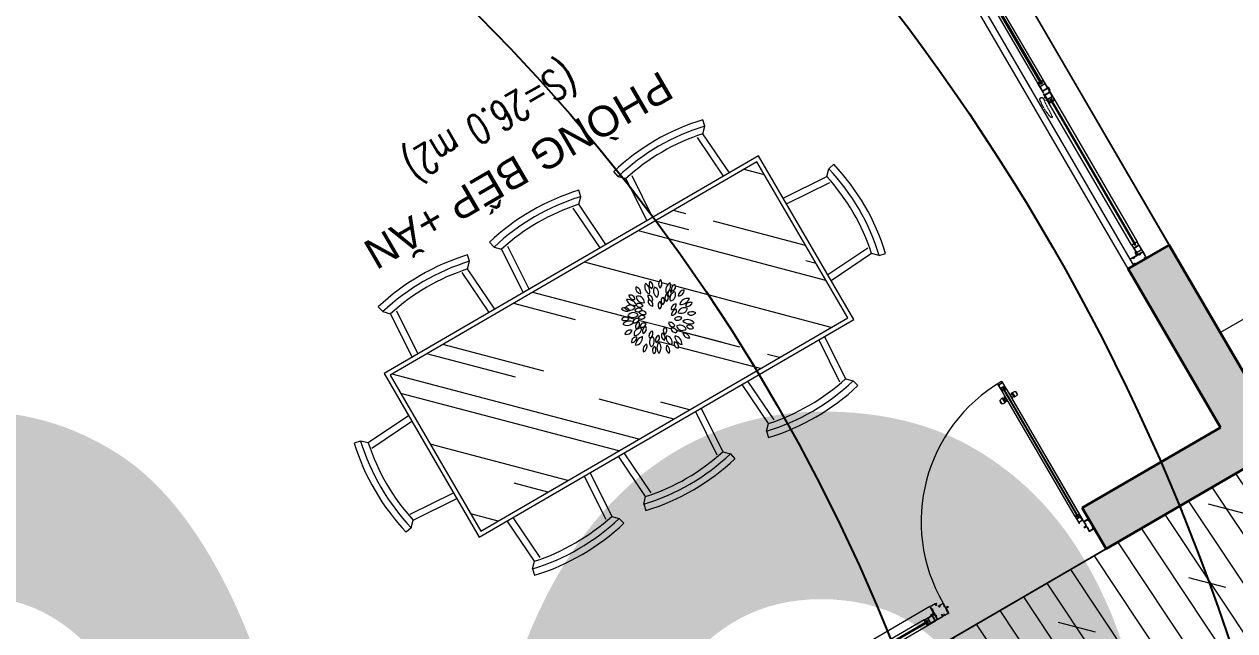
# Model space of a CAD drawing. Header units: millimetres. Extents: x 403824132 to 733479728, y 1974822364 to 2151530530.
# Drawn here: x 568585213 to 568590830, y 2063028896 to 2063031712 of the extents above; entities that cross this region are included whole.
import ezdxf
from ezdxf.enums import TextEntityAlignment as Align
from ezdxf.xclip import XClip

# ---------------------------------------------------------------- set-up
doc = ezdxf.new("R2010")
doc.units = ezdxf.units.MM
doc.linetypes.add('ACAD_ISO07W100', pattern=[3, 0, -3])
doc.linetypes.add('HIDDEN', pattern=[0.75, 0.5, -0.25])
for name, color, linetype, lineweight in [('A-DIM', 251, 'Continuous', 15), ('A-HATCH', 251, 'Continuous', 5), ('A-TEXT', 7, 'Continuous', 18), ('A-TUONG', 255, 'Continuous', 35), ('E- THAY', 9, 'Continuous', 20), ('E-Manh', 251, 'Continuous', 13), ('i_Hatch', 250, 'Continuous', 13), ('LD-CUA', 146, 'Continuous', 13), ('LD-THAY', 9, 'Continuous', 13), ('Wipeout', 252, 'ACAD_ISO07W100', 0)]:
    doc.layers.add(name, color=color, linetype=linetype, lineweight=lineweight)
doc.layers.add('text', color=7, linetype='Continuous')
doc.styles.add('AA - Arial - Regular', font='arial.ttf', dxfattribs={"height": 250})
doc.styles.add('Dim roman', font='romans.shx', dxfattribs={"width": 0.7})
doc.styles.add('text', font='')
doc.styles.get('text').set_extended_font_data('.VnArial NarrowH')

# ---------------------------------------------------------------- blocks, each defined once
blk = doc.blocks.new('A$C2ED4656C')
blk.add_wipeout([(432.08839030116366, 909.9976919906003), (480.89988482272753, 907.6565726036897), (546.6591278930682, 896.477546115002), (608.9803413452828, 876.7846070510241), (692.174338572353, 834.3540037249222), (754.3427920304821, 787.0406448905233), (813.8926435556968, 722.7848319666591), (858.2160343534924, 653.697003869649), (891.5931961197311, 573.4454698321533), (911.2566819023268, 476.64416033405723), (913.0634836123791, 408.8786204939788), (902.6812203941336, 328.53244893428564), (877.9575039911433, 248.66377135772927), (831.5172191307465, 161.662560176017), (778.5593357249381, 96.30290054310899), (701.3356915259428, 31.654202892059402), (629.0081883249077, -8.39227097163166), (563.6190191351197, -32.03524574880794), (488.20880407570803, -46.87545004625645), (402.7755167309697, -49.013989090919495), (308.5773053277626, -33.451572822519665), (225.91232750109342, -2.7767245183677005), (146.73213312462397, 45.09999543475351), (71.55746408046619, 114.75861201532825), (24.772492047523002, 178.36796753589078), (-14.121149978636794, 256.7662589988431), (-36.76586512085484, 333.96183137377375), (-46.46968513727185, 431.3546305880118), (-41.56310677331928, 498.46924213785314), (-25.09803112737788, 571.6395144101043), (-0.5803064101564521, 634.8159364866879), (37.643403507663635, 701.4313668032701), (69.79597015563562, 743.2069996653372), (103.01222018549745, 778.0789420769579), (165.06892247921135, 827.9062572860821), (224.1967707490476, 861.949233045565), (305.1619076188727, 892.5169250959952), (368.07795281832665, 905.5166641195319), (428.3682624807116, 909.9721147218734)]).dxf.layer = 'Wipeout'
at = {"color": 8}
for radius in [480, 410]:
    blk.add_circle((433.52840295434, 429.9998520612716), radius, dxfattribs=at)
at = {"style": 'text'}
blk.add_attdef('CT1', text='', height=350, rotation=3.7061108046e-06, dxfattribs=at).set_placement((433.52840295434, 429.9998520612716), align=Align.MIDDLE)
blk = doc.blocks.new('MA LO')
at = {"layer": 'text'}
ref = blk.add_blockref('A$C2ED4656C', (-176356.4909309149, -137775.5182878971, -4.840981599999996e-06), dxfattribs=dict(at, xscale=20.97916607567742, yscale=20.97916607567742, zscale=20.97916607567742, rotation=4.338240580515711))
ref.add_attrib('CT1', 'BT-03', dxfattribs={"layer": '0', "height": 8265.389643815946, "style": 'text', "width": 0.75}).set_placement((-167969.8748449087, -128092.3370659351, -4.840981599999996e-06), align=Align.MIDDLE)
blk = doc.blocks.new('A$C67F81534')
at = {"color": 2, "linetype": 'Continuous'}
for p, q in [((505.0368122886863, 2254.250084117288), (497.9810249581933, 2284.33373191976)), ((505.0368122886863, 2254.250084117288), (530.3570659263058, 2228.267284944887)), ((943.2165586510673, 2228.267284944887), (968.5368122886866, 2254.250084117288)), ((968.5368122886866, 2254.250084117288), (975.5925996201113, 2284.33373191976)), ((530.3570659263058, 2228.267284944887), (515.381573151797, 2003.634893315146)), ((958.1920514265075, 2003.634893315146), (943.2165586510673, 2228.267284944887)), ((308.3283516196533, 2003.634893315262), (308.3283516196533, -4.17677219957e-05)), ((1183.828351619653, 2003.634893315262), (308.3283516196533, 2003.634893315262)), ((1183.828351619653, -4.17677219957e-05), (1183.828351619653, 2003.634893315262)), ((57.71316081751137, 1864.055273599108), (27.62951301410794, 1871.111060930183)), ((57.71316081751137, 1864.055273599108), (83.69595998991282, 1838.735019961372)), ((83.69595998991282, 1838.735019961372), (308.3283516196533, 1853.710512736696)), ((1408.460743249394, 1838.735019961372), (1183.828351619653, 1853.710512736696)), ((1434.443542421795, 1864.055273599108), (1408.460743249394, 1838.735019961372)), ((1434.443542421795, 1864.055273599108), (1464.527190224267, 1871.111060930183)), ((57.71316081751137, 1400.555273599108), (27.62951301410794, 1393.499486268032)), ((83.69595998991282, 1425.875527236843), (57.71316081751137, 1400.555273599108)), ((308.3283516196533, 1410.900034461636), (83.69595998991282, 1425.875527236843)), ((1183.828351619653, 1410.900034461636), (1408.460743249394, 1425.875527236843)), ((1408.460743249394, 1425.875527236843), (1434.443542421795, 1400.555273599108)), ((1434.443542421795, 1400.555273599108), (1464.527190224267, 1393.499486268032)), ((57.71316081751137, 1269.571950048907), (27.62951301410794, 1276.627737379982)), ((57.71316081751137, 1269.571950048907), (83.69595998991282, 1244.251696411054)), ((83.69595998991282, 1244.251696411054), (308.3283516196533, 1259.227189186378)), ((1408.460743249394, 1244.251696411054), (1183.828351619653, 1259.227189186378)), ((1434.443542421795, 1269.571950048907), (1408.460743249394, 1244.251696411054)), ((1434.443542421795, 1269.571950048907), (1464.527190224267, 1276.627737379982)), ((57.71316081751137, 806.0719500489067), (27.62951301410794, 799.0161627178313)), ((83.69595998991282, 831.3922036866423), (57.71316081751137, 806.0719500489067)), ((308.3283516196533, 816.4167109113187), (83.69595998991282, 831.3922036866423)), ((1183.828351619653, 816.4167109113187), (1408.460743249394, 831.3922036866423)), ((1408.460743249394, 831.3922036866423), (1434.443542421795, 806.0719500489067)), ((1434.443542421795, 806.0719500489067), (1464.527190224267, 799.0161627178313)), ((64.248076104559, 608.7750672858674), (34.16442830208689, 615.8308546169426)), ((1427.908627133816, 608.7750672858674), (1457.99227493722, 615.8308546169426)), ((64.248076104559, 608.7750672858674), (90.23087527696043, 583.4548136480153)), ((90.23087527696043, 583.4548136480153), (308.3283516196533, 597.9946454041637)), ((1401.925827961415, 583.4548136480153), (1183.828351619653, 597.9946454041637)), ((1427.908627133816, 608.7750672858674), (1401.925827961415, 583.4548136480153)), ((90.23087527696043, 170.5953209236031), (64.248076104559, 145.2750672858674)), ((308.3283516196533, 156.0554891674546), (90.23087527696043, 170.5953209236031)), ((1183.828351619653, 156.0554891674546), (1401.925827961415, 170.5953209236031)), ((1401.925827961415, 170.5953209236031), (1427.908627133816, 145.2750672858674)), ((64.248076104559, 145.2750672858674), (34.16442830208689, 138.219279954792)), ((1427.908627133816, 145.2750672858674), (1457.99227493722, 138.219279954792)), ((308.3283516196533, -4.17677219957e-05), (1183.828351619653, -4.17677219957e-05)), ((530.3570659263058, -224.6324333974626), (515.381573151797, -4.17677219957e-05)), ((958.1920514265075, -4.17677219957e-05), (943.2165586510673, -224.6324333974626)), ((505.0368122886863, -250.615232569864), (497.9810249581933, -280.6988803723361)), ((505.0368122886863, -250.615232569864), (530.3570659263058, -224.6324333974626)), ((943.2165586510673, -224.6324333974626), (968.5368122886866, -250.615232569864)), ((968.5368122886866, -250.615232569864), (975.5925996201113, -280.6988803723361))]:
    blk.add_line(p, q, dxfattribs=at)
at = {"color": 8, "linetype": 'Continuous'}
for p, q in [((561.1886273045093, 2226.211847519735), (546.3501636907458, 2003.634893315146)), ((328.9283516192809, 1983.034893315169), (328.9283516192809, 20.59995823225472)), ((1163.228351619094, 1983.034893315169), (328.9283516192809, 1983.034893315169)), ((1163.228351619094, 20.59995823225472), (1163.228351619094, 1983.034893315169)), ((85.75139741506426, 1807.903458583634), (308.3283516196533, 1822.741922197165)), ((1406.405305824242, 1807.903458583634), (1183.828351619653, 1822.741922197165)), ((308.3283516196533, 1441.86862500105), (85.75139741506426, 1456.707088614581)), ((85.75139741506426, 1213.420135033317), (308.3283516196533, 1228.258598646964)), ((1406.405305824242, 1213.420135033317), (1183.828351619653, 1228.258598646964)), ((308.3283516196533, 847.3853014508495), (85.75139741506426, 862.2237650643801)), ((328.9283516192809, 20.59995823225472), (1163.228351619094, 20.59995823225472)), ((561.1886273045093, -222.5769959723111), (546.3501636907458, -4.17677219957e-05))]:
    blk.add_line(p, q, dxfattribs=at)
at = {"color": 8}
for p, q in [((927.2234608875588, 2003.634893315146), (912.3849972737953, 2226.211847519735)), ((328.9283516192809, 1245.869158420479), (1066.094086513854, 1983.034893315169)), ((328.9283516192809, 1890.750542862573), (421.2127020722253, 1983.034893315169)), ((328.9283516192809, 1517.398162396159), (794.5650825388727, 1983.034893315169)), ((328.9283516192809, 1138.388927680091), (1163.228351619094, 1972.688927680137)), ((328.9283516192809, 1624.87839313643), (442.4412205750122, 1738.391262092162)), ((863.8768621627241, 1486.661247989745), (1163.228351619094, 1786.01273744693)), ((821.4504552911966, 1359.38202737621), (1163.228351619094, 1701.159923704457)), ((1183.828351619653, 1441.86862500105), (1406.405305824242, 1456.707088614581)), ((954.3865301543846, 1113.308867523214), (1163.228351619094, 1322.150688988506)), ((328.9283516192809, 951.7127374468837), (581.0341496877372, 1203.818535515107)), ((818.4667985718698, 875.5657594499643), (1163.228351619094, 1220.327312497655)), ((818.4667985718698, 875.5657594499643), (1163.228351619094, 1220.327312497655)), ((328.9283516192809, 866.8599237045273), (425.4706578264013, 963.4022299116476)), ((911.4828860973939, 691.3959887502715), (1163.228351619094, 943.1414542724381)), ((716.9432609323413, 774.042221810785), (804.985632378608, 862.0845932565861)), ((716.9432609323413, 774.042221810785), (804.985632378608, 862.0845932565861)), ((1183.828351619653, 847.3853014508495), (1406.405305824242, 862.2237650643801)), ((618.3232699073851, 777.2456072765635), (671.5438176793978, 830.4661550485761)), ((328.9283516192809, 487.8506889884593), (605.3281206442042, 764.2504580129172)), ((462.2402104483917, 519.3391713266028), (676.9437339818105, 734.0426948603708)), ((524.4656071923673, 581.5645680709276), (676.9437339818105, 734.0426948603708)), ((695.6868608454242, 752.7858217238681), (714.2754446882753, 771.3744055668358)), ((695.6868608454242, 752.7858217238681), (714.2754446882753, 771.3744055668358)), ((880.1511006252838, 660.0642032787435), (901.5855293506756, 681.4986320035532)), ((328.9283516192809, 108.8414542725077), (855.7776027852666, 635.6907054382609)), ((529.1864223033187, 20.59995823225472), (1163.228351619094, 654.6418875483793)), ((864.5295847943053, 644.4426874471827), (872.1641067899764, 652.0772094433196)), ((92.2863127030432, 552.6232522702776), (308.3283516196533, 567.0260548647492)), ((1050.553052395582, 451.4569203326245), (1163.228351619094, 564.1322195564862)), ((1399.870390536263, 552.6232522702776), (1183.828351619653, 567.0260548647492)), ((1121.263730513863, 426.0010762099407), (1163.228351619094, 467.9656973151723)), ((328.9283516192809, 386.0273124976084), (368.9021153319626, 426.0010762099407)), ((715.862612536177, 20.59995823225472), (1027.925635397434, 332.6629810932791)), ((308.3283516196533, 187.0240797069855), (92.2863127030432, 201.4268823013408)), ((1183.828351619653, 187.0240797069855), (1399.870390536263, 201.4268823013408)), ((1094.871847252361, 20.59995823225472), (1163.228351619094, 88.95646259910427)), ((619.6960902949795, 20.59995823225472), (654.5732549307868, 55.47712286817841)), ((927.2234608875588, -4.17677219957e-05), (912.3849972737953, -222.5769959723111))]:
    blk.add_line(p, q, dxfattribs=at)
at = {"color": 2, "linetype": 'Continuous'}
for centre, radius, start, end in [((736.7868122886866, 1266.141308836872), 1045.822171541418, 76.80048482844076, 103.1995151715592), ((736.7868122886866, 1266.141308836872), 984.0221715414186, 77.8904461773857, 102.1095538226143), ((1045.821936097927, 1632.305273599107), 1045.822171541418, 166.800484824993, 193.1995151750069), ((1045.821936097927, 1632.305273599107), 1014.922171541418, 166.800484824993, 193.1995151750069), ((446.3347671413794, 1632.305273599107), 1045.822171541418, 346.8004848249929, 13.19951517500699), ((1045.821936097927, 1632.305273599107), 984.0221715414186, 167.8904461969507, 192.1095538030492), ((446.3347671413794, 1632.305273599107), 984.0221715414186, 347.8904461969506, 12.10955380304924), ((1045.821936097927, 1037.821950048906), 1045.822171541418, 166.800484824993, 193.1995151750069), ((1045.821936097927, 1037.821950048906), 1014.922171541418, 166.800484824993, 193.1995151750069), ((1045.821936097927, 1037.821950048906), 984.0221715414186, 167.8904461969507, 192.1095538030492), ((446.3347671413794, 1037.821950048906), 984.0221715414186, 347.8904461969506, 12.10955380304924), ((446.3347671413794, 1037.821950048906), 1045.822171541418, 346.8004848249929, 13.19951517500699), ((1052.356851385906, 377.0250672858674), 1045.822171541418, 166.800484824993, 193.1995151750069), ((439.7998518534004, 377.0250672858674), 1045.822171541418, 346.8004848249929, 13.19951517500699), ((1052.356851385906, 377.0250672858674), 1014.922171541418, 166.800484824993, 193.1995151750069), ((1052.356851385906, 377.0250672858674), 984.0221715414186, 167.8904461969507, 192.1095538030492), ((439.7998518534004, 377.0250672858674), 984.0221715414186, 347.8904461969506, 12.10955380304924), ((439.7998518534004, 377.0250672858674), 1014.922171541418, 346.8004848249929, 13.19951517500699), ((736.7868122886866, 737.4935427105518), 984.0221715414186, 257.8904461773857, 282.1095538226141), ((736.7868122886866, 737.4935427105518), 1045.822171541418, 256.8004848284407, 283.1995151715593)]:
    blk.add_arc(centre, radius, start, end, dxfattribs=at)
at = {"color": 8, "linetype": 'Continuous'}
for centre, start, end in [((736.7868122886866, 1266.141308836872), 76.80048482844076, 103.1995151715592), ((446.3347671413794, 1632.305273599107), 346.8004848249929, 13.19951517500699), ((446.3347671413794, 1037.821950048906), 346.8004848249929, 13.19951517500699), ((736.7868122886866, 737.4935427105518), 256.8004848284407, 283.1995151715593)]:
    blk.add_arc(centre, 1014.922171541418, start, end, dxfattribs=at)
at = {"color": 8}
for centre, radius, start, end in [((698.4538130257276, 914.3084581674776), 30.87220209516123, 177.0310169432422, 255.0700487456199), ((664.8409771053119, 889.8419802953722), 26.21356438686432, 348.1934004179134, 83.90766529289235), ((746.9635007828474, 917.8355939927278), 37.56386467009188, 156.0384737119898, 244.4359237815797), ((688.1855687834324, 896.1661885550711), 44.28682309241754, 343.9865722407625, 56.48782527179212), ((753.3095725048332, 929.539187815506), 23.71430456975139, 148.7907800971929, 240.7624311933613), ((726.3106848886237, 922.4175661433256), 20.53877804133036, 318.6409317407038, 70.91227962468447), ((781.8491265242917, 897.6381635996513), 32.21870847391171, 145.8330266303588, 240.6579535065184), ((744.2578962827101, 888.7897267848019), 29.076542895512, 318.5782775862965, 67.91270257753908), ((804.4162054937331, 929.1248334007105), 30.87220209516123, 137.031016933112, 215.0700487606118), ((762.9405305003747, 931.9883384035202), 26.21356438686432, 308.1934003881607, 43.90766527647505), ((843.8439814401792, 900.6453499421476), 37.56386467009188, 116.0384737055574, 204.435923790608), ((784.8886479074132, 921.8273487653348), 44.28682309241754, 303.9865722332902, 16.48782525869027), ((856.2282795123756, 905.5316466687946), 23.71430456975139, 108.7907800931105, 200.7624312084795), ((830.9682415239513, 917.4307184215868), 20.53877804133036, 278.6409317388163, 30.91227958759037), ((865.1803050171579, 901.2171444548293), 26.21356438686432, 268.1934004093927, 3.907665283719358), ((895.1118898130951, 872.3635223428718), 30.87220209516123, 97.03101694599316, 175.0700487544899), ((630.6013881750405, 814.3490582781378), 44.28682309241754, 23.98657222476296, 96.48782523401907), ((661.6990710683167, 868.7305122999242), 37.56386467009188, 196.0384737004287, 284.4359237536527), ((642.9328612852843, 858.9651324599984), 20.53877804133036, 358.6409317294427, 110.9122796050728), ((659.0375189743935, 881.7751616106834), 23.71430456975139, 188.7907800966763, 280.7624312395101), ((678.2967813340945, 844.7409580952951), 29.076542895512, 358.5782775769501, 107.9127025873301), ((701.405668802559, 875.6824309839868), 32.21870847391171, 185.8330266407055, 280.6579535073986), ((698.5638202074913, 839.799987439299), 23.19747010121643, 171.2967028761516, 266.1216297543088), ((676.866434501484, 822.4114037734689), 20.93511088476864, 344.0419538152044, 93.37637877730808), ((731.1594144469127, 855.6485727191903), 23.19747010121643, 171.2967028761516, 266.1216297543088), ((709.4620287409053, 838.2599890534766), 20.93511088476864, 344.0419538152044, 93.37637877730808), ((764.921001647599, 871.0968917591963), 23.19747010121643, 171.2967028761516, 266.1216297543088), ((743.2236159415912, 853.7083080934825), 20.93511088476864, 344.0419538152044, 93.37637877730808), ((791.1923738447949, 856.4132832001195), 23.19747010121643, 131.2967028963692, 226.1216297105914), ((763.3940459797159, 857.0396659924882), 20.93511088476864, 304.0419538179802, 53.37637878983603), ((799.1415898073462, 887.7612370392308), 23.19747010121643, 171.2967028761516, 266.1216297543088), ((777.4442041013388, 870.3726533735171), 20.93511088476864, 344.0419538152044, 93.37637877730808), ((821.8035645829513, 838.4182792821667), 20.93511088476864, 104.0419538291536, 213.3763788024706), ((825.4129620045421, 873.0776284801541), 23.19747010121643, 131.2967028963692, 226.1216297105914), ((795.8959165327251, 848.5144746719162), 23.19747010121643, 291.2967028932791, 26.12162972997777), ((797.6146341403946, 873.7040112725226), 20.93511088476864, 304.0419538179802, 53.37637878983603), ((837.6718352334574, 818.4106429163367), 23.19747010121643, 91.29670289720528, 186.1216297250427), ((816.7797117279844, 836.7589007009517), 20.93511088476864, 264.0419537876557, 13.37637878110401), ((857.5852631740271, 862.7491726801961), 32.21870847391171, 105.8330266292887, 200.6579535094743), ((823.1010446017606, 880.1340538362273), 29.076542895512, 278.5782775971318, 27.91270253810548), ((858.797736743465, 833.7902008821255), 20.93511088476864, 104.0419538291536, 213.3763788024706), ((832.8900886932387, 843.8863962719914), 23.19747010121643, 291.2967028932791, 26.12162972997777), ((894.5794353345409, 858.1210942801554), 32.21870847391171, 105.8330266292887, 200.6579535094743), ((860.095216761343, 875.5059754363028), 29.076542895512, 278.5782775971318, 27.91270253810548), ((907.0090593993663, 825.2032864366192), 37.56386467009188, 76.03847370884714, 164.4359237748305), ((875.4621801376343, 879.3253968500065), 44.28682309241754, 263.9865722328682, 336.4878252651585), ((919.6368331369013, 820.985933551099), 23.71430456975139, 68.79078010339246, 160.7624312069568), ((907.9350972631946, 846.3379907705821), 20.53877804133036, 238.6409317275165, 350.9122795940766), ((616.7835162086412, 794.4988194222096), 26.21356438686432, 28.19340042453008, 123.9076652549712), ((626.8056935416532, 834.8471432819498), 30.87220209516123, 217.0310169407572, 295.0700487356796), ((656.0816384693608, 768.5986562287435), 29.076542895512, 38.57827760146861, 147.9127025494784), ((653.8952779127285, 807.1553061186568), 32.21870847391171, 225.8330266555867, 320.6579534750759), ((680.2190502965823, 789.207089448115), 20.93511088476864, 24.04195382079714, 133.3763787832126), ((685.6630459036678, 816.4743280309485), 23.19747010121643, 211.2967028780476, 306.1216297497793), ((694.5796237532048, 767.8785904770482), 23.19747010121643, 11.2967028749682, 106.1216297506373), ((709.0212511010468, 791.6394571952987), 20.93511088476864, 184.0419538112812, 293.3763788190848), ((874.6660073930395, 813.7825645162958), 23.19747010121643, 91.29670289720528, 186.1216297250427), ((853.773883888498, 832.130822300911), 20.93511088476864, 264.0419537876557, 13.37637878110401), ((893.17629872635, 787.3404047754593), 32.21870847391171, 65.83302665920392, 160.6579534796945), ((877.9346409020945, 822.8240248234943), 29.076542895512, 238.5782775903797, 347.9127025573092), ((928.1033473843707, 770.5837732723448), 30.87220209516123, 57.0310169454905, 135.070048727961), ((923.7211739439516, 811.9265819835708), 26.21356438686432, 228.1934004092463, 323.9076652823646), ((619.8481810167431, 756.7635163301602), 20.53877804133036, 38.64093170369578, 150.9122795846416), ((617.5230603963137, 784.5888868030161), 23.71430456975139, 228.7907801264842, 320.7624312259292), ((639.0803842302411, 714.6591024723602), 44.28682309241754, 63.98657223594262, 136.4878252255106), ((627.9468665383756, 776.3069183982443), 37.56386467009188, 236.0384737346472, 324.4359237499135), ((689.3482252154497, 732.8333640780763), 20.93511088476864, 64.04195383076792, 173.3763787919929), ((675.991524699144, 757.2206135886954), 23.19747010121643, 251.2967028811536, 346.1216297266976), ((717.8041093759238, 728.9710123980185), 20.93511088476864, 64.04195383076792, 173.3763787919929), ((704.4474088586867, 753.3582619087538), 23.19747010121643, 251.2967028811536, 346.1216297266976), ((808.8839149530977, 729.2572490370368), 23.19747010121643, 11.2967028749682, 106.1216297506373), ((823.3255423009397, 753.018115755287), 20.93511088476864, 184.0419538112812, 293.3763788190848), ((819.4953210335224, 707.0500864770728), 23.19747010121643, 11.2967028749682, 106.1216297506373), ((833.9369483813642, 730.8109531953232), 20.93511088476864, 184.0419538112812, 293.3763788190848), ((848.8495420366526, 759.4225096346344), 23.19747010121643, 51.29670289457854, 146.1216297076735), ((844.6392796924338, 786.9072886902139), 20.93511088476864, 224.0419538279139, 333.3763787763098), ((869.3033644370734, 748.7404043547577), 23.19747010121643, 51.29670289457854, 146.1216297076735), ((865.0931020928548, 776.2251834102208), 20.93511088476864, 224.0419538279139, 333.3763787763098), ((871.968792071566, 706.6964605139801), 32.21870847391171, 25.83302662350416, 120.657953522749), ((883.1014361223206, 743.6756392808165), 29.076542895512, 198.5782775724241, 307.9127025817846), ((906.9030927196144, 726.8095834353007), 37.56386467009188, 36.03847372744939, 124.4359237630547), ((917.5258031301199, 788.5474684507353), 44.28682309241754, 223.9865722580726, 296.4878252650253), ((913.8656664425508, 715.4619271841362), 23.71430456975139, 28.79078011280209, 120.7624312387382), ((921.1976049654187, 742.4044605876552), 20.53877804133036, 198.6409317346123, 310.9122795844135), ((641.2547677746043, 690.5709803840144), 26.21356438686432, 68.19340042037337, 163.9076652703753), ((622.9967983989045, 727.9217211048817), 30.87220209516123, 257.0310169505902, 335.0700487343631), ((667.8582225125282, 663.6339897041908), 20.53877804133036, 78.64093175348212, 190.9122795979398), ((648.1912734191864, 683.4549014355289), 23.71430456975139, 268.7907800950886, 0.7624312215181508), ((688.0071799615398, 695.9906503695528), 29.076542895512, 78.57827757628388, 187.9127025592926), ((661.5485937707126, 724.1213923216562), 32.21870847391171, 265.8330266591307, 0.657953496443712), ((709.6551404530181, 643.742359429365), 44.28682309241754, 103.9865722140851, 176.4878252487975), ((661.4999188641085, 683.8108390071426), 37.56386467009188, 276.0384737253882, 4.435923778585114), ((732.577911143191, 695.5167055220807), 20.93511088476864, 104.0419538291536, 213.3763788024706), ((706.6702630929649, 705.6129009119466), 23.19747010121643, 291.2967028932791, 26.12162972997777), ((759.1350901303813, 660.8910335163819), 29.076542895512, 118.5782775948077, 227.9127025302745), ((720.7845448376611, 665.4331806757255), 32.21870847391171, 305.8330266173708, 40.6579534817096), ((766.5302764326334, 705.8221182367997), 20.93511088476864, 144.0419538272502, 253.376378768183), ((740.1941573200747, 696.9031374386979), 23.19747010121643, 331.2967028990589, 66.12162973566589), ((789.680457552895, 694.7179931168213), 20.93511088476864, 144.0419538272502, 253.376378768183), ((763.3443384403363, 685.7990123187193), 23.19747010121643, 331.2967028990589, 66.12162973566589), ((836.183829295449, 679.7233063702002), 29.076542895512, 158.5782775742901, 267.9127025796373), ((803.8859712798147, 658.5515376363182), 32.21870847391171, 345.8330266293827, 80.65795349390262), ((821.9861082332209, 684.8973079170099), 23.19747010121643, 11.2967028749682, 106.1216297506373), ((836.4277355810626, 708.6581746352604), 20.93511088476864, 184.0419538112812, 293.3763788190848), ((832.5975143136458, 662.6901453570463), 23.19747010121643, 11.2967028749682, 106.1216297506373), ((847.0391416614873, 686.4510120752965), 20.93511088476864, 184.0419538112812, 293.3763788190848), ((891.3974801898003, 691.9695651936341), 44.28682309241754, 183.9865722399763, 256.4878252459025), ((843.5756643880159, 651.5037480947793), 37.56386467009188, 356.0384737165126, 84.43592376679983), ((887.9535085102543, 671.4094619737007), 30.87220209516123, 17.03101695474533, 95.07004873589594), ((911.171214096248, 705.896697607357), 26.21356438686432, 188.193400413286, 283.9076653069527), ((726.8043612763285, 626.6874541525029), 26.21356438686432, 108.1934004232149, 203.9076652864225), ((688.8093519555404, 643.5637849953491), 30.87220209516123, 297.0310169320955, 15.07004876159935), ((764.4985537780448, 623.1528932008658), 20.53877804133036, 118.6409317018828, 230.9122795738968), ((736.692160256207, 625.6949212733888), 23.71430456975139, 308.7907801278161, 40.76243120465117), ((809.3029440129175, 634.7815613033018), 44.28682309241754, 143.986572256915, 216.4878252644041), ((746.6583819035443, 634.5222176583483), 37.56386467009188, 316.0384737251925, 44.43592376169604), ((833.4026911417022, 632.7400525581324), 26.21356438686432, 148.1934004024869, 243.9076652751012), ((793.4489290118217, 621.2453508103499), 30.87220209516123, 337.031016944143, 55.07004875114882), ((864.5500898221508, 654.2617817238205), 20.53877804133036, 158.6409317139718, 270.9122796256069), ((841.6151724169031, 638.3354829595191), 23.71430456975139, 348.7907801210488, 80.762431206845)]:
    blk.add_arc(centre, radius, start, end, dxfattribs=at)
blk = doc.blocks.new('kkkk')
h = blk.add_hatch(color=250)
edge = h.paths.add_edge_path()
edge.add_line((333058.7503477686, 105336.6100560361), (333060.2503477686, 105336.6100560361))
edge.add_line((333060.2503477686, 105336.6100560361), (333060.2503477686, 105341.6100560361))
edge.add_line((333060.2503477686, 105341.6100560361), (333061.7503477686, 105341.6100560361))
edge.add_line((333061.7503477686, 105341.6100560361), (333061.7503477686, 105371.6100560361))
edge.add_line((333061.7503477686, 105371.6100560361), (333027.5003477686, 105371.6100560361))
edge.add_line((333027.5003477686, 105371.6100560361), (333027.5003477686, 105386.6100560362))
edge.add_line((333027.5003477686, 105386.6100560362), (333022.1618856793, 105386.6100560362))
edge.add_line((333022.1618856793, 105386.6100560362), (333022.1618856793, 105383.6100560361))
edge.add_line((333022.1618856793, 105383.6100560361), (333023.6618856793, 105383.6100560361))
edge.add_line((333023.6618856793, 105383.6100560361), (333023.6618856793, 105385.1100560361))
edge.add_line((333023.6618856793, 105385.1100560361), (333026.0003477686, 105385.1100560361))
edge.add_line((333026.0003477686, 105385.1100560361), (333026.0003477686, 105378.0508778042))
edge.add_line((333026.0003477686, 105378.0508778042), (333023.6618856793, 105378.0508778042))
edge.add_line((333023.6618856793, 105378.0508778042), (333023.6618856793, 105379.5508778041))
edge.add_line((333023.6618856793, 105379.5508778041), (333022.1618856793, 105379.5508778041))
edge.add_line((333022.1618856793, 105379.5508778041), (333022.1618856793, 105376.5508778041))
edge.add_line((333022.1618856793, 105376.5508778041), (333026.0003477686, 105376.5508778041))
edge.add_line((333026.0003477686, 105376.5508778041), (333026.0003477686, 105371.6100560361))
edge.add_line((333026.0003477686, 105371.6100560361), (332991.7503477686, 105371.6100560361))
edge.add_line((332991.7503477686, 105371.6100560361), (332991.7503477686, 105341.6100560361))
edge.add_line((332991.7503477686, 105341.6100560361), (332993.2503477686, 105341.6100560361))
edge.add_line((332993.2503477686, 105341.6100560361), (332993.2503477686, 105336.6100560361))
edge.add_line((332993.2503477686, 105336.6100560361), (332994.7503477685, 105336.6100560361))
edge.add_line((332994.7503477685, 105336.6100560361), (332994.7503477685, 105341.6100560361))
edge.add_line((332994.7503477685, 105341.6100560361), (333002.2503477686, 105341.6100560361))
edge.add_line((333002.2503477686, 105341.6100560361), (333002.2503477686, 105343.1100560361))
edge.add_line((333002.2503477686, 105343.1100560361), (332993.2503477686, 105343.1100560361))
edge.add_line((332993.2503477686, 105343.1100560361), (332993.2503477686, 105370.1100560361))
edge.add_line((332993.2503477686, 105370.1100560361), (333006.8920954218, 105370.1100560361))
edge.add_arc((333010.0003477685, 105367.6396451521), 3.970410884021193, 141.5226399061715, 209.9999999996041)
edge.add_line((333006.5618710796, 105365.6544397101), (333007.8609091851, 105366.4044397101))
edge.add_arc((333010.0003477685, 105367.6396451522), 2.470410884022959, -390.0000000008324, -150.0000000000441, ccw=False)
edge.add_line((333012.1397863518, 105366.4044397101), (333013.4388244577, 105365.6544397101))
edge.add_arc((333010.0003477685, 105367.6396451521), 3.970410884017615, -29.99999999942238, 38.47736009484422)
edge.add_line((333013.1086001153, 105370.1100560362), (333040.3920954216, 105370.1100560361))
edge.add_arc((333043.5003477685, 105367.6396451521), 3.970410884021193, 141.5226399061715, 209.9999999996041)
edge.add_line((333040.0618710795, 105365.6544397101), (333041.3609091852, 105366.4044397101))
edge.add_arc((333043.5003477685, 105367.6396451522), 2.470410884022959, -390.0000000008324, -150.0000000000441, ccw=False)
edge.add_line((333045.639786352, 105366.4044397101), (333046.9388244575, 105365.6544397101))
edge.add_arc((333043.5003477685, 105367.6396451521), 3.970410884017615, -29.99999999942238, 38.47736009484422)
edge.add_line((333046.6086001155, 105370.1100560362), (333060.2503477686, 105370.1100560361))
edge.add_line((333060.2503477686, 105370.1100560361), (333060.2503477686, 105343.1100560361))
edge.add_line((333060.2503477686, 105343.1100560361), (333051.2503477687, 105343.1100560361))
edge.add_line((333051.2503477687, 105343.1100560361), (333051.2503477687, 105341.6100560361))
edge.add_line((333051.2503477687, 105341.6100560361), (333058.7503477686, 105341.6100560361))
edge.add_line((333058.7503477686, 105341.6100560361), (333058.7503477686, 105336.6100560361))
blk.add_lwpolyline([(333026.0003477686, 105378.0508778042), (333026.0003477686, 105385.1100560361), (333023.6618856793, 105385.1100560361), (333023.6618856793, 105383.6100560361), (333022.1618856793, 105383.6100560361), (333022.1618856793, 105386.6100560362), (333027.5003477686, 105386.6100560362), (333027.5003477686, 105371.6100560361), (333061.7503477686, 105371.6100560361), (333061.7503477686, 105341.6100560361), (333060.2503477686, 105341.6100560361), (333060.2503477686, 105336.6100560361), (333058.7503477686, 105336.6100560361), (333058.7503477686, 105341.6100560361), (333051.2503477687, 105341.6100560361), (333051.2503477687, 105343.1100560361), (333060.2503477686, 105343.1100560361), (333060.2503477686, 105370.1100560361), (333046.6086001155, 105370.1100560362, -0.3080097014273616), (333046.9388244575, 105365.6544397101), (333045.639786352, 105366.4044397101, 1.732050807573783), (333041.3609091852, 105366.4044397101), (333040.0618710795, 105365.6544397101, -0.3080097014276107), (333040.3920954216, 105370.1100560361), (333013.1086001153, 105370.1100560362, -0.3080097014273616), (333013.4388244577, 105365.6544397101), (333012.1397863518, 105366.4044397101, 1.732050807573783), (333007.8609091851, 105366.4044397101), (333006.5618710796, 105365.6544397101, -0.3080097014276107), (333006.8920954218, 105370.1100560361), (332993.2503477686, 105370.1100560361), (332993.2503477686, 105343.1100560361), (333002.2503477686, 105343.1100560361), (333002.2503477686, 105341.6100560361), (332994.7503477685, 105341.6100560361), (332994.7503477685, 105336.6100560361), (332993.2503477686, 105336.6100560361), (332993.2503477686, 105341.6100560361), (332991.7503477686, 105341.6100560361), (332991.7503477686, 105371.6100560361), (333026.0003477686, 105371.6100560361), (333026.0003477686, 105376.5508778041), (333022.1618856793, 105376.5508778041), (333022.1618856793, 105379.5508778041), (333023.6618856793, 105379.5508778041), (333023.6618856793, 105378.0508778042)], format="xyb", close=True)
blk = doc.blocks.new('ccccc')
h = blk.add_hatch(color=250)
h.paths.add_polyline_path([(333034.3144056356, 105325.3407150077), (333084.3144056355, 105325.3407150077), (333084.3144056355, 105326.8407150077), (333077.6940542447, 105326.8407150077), (333077.6940542447, 105353.8407150077), (333084.3144056355, 105353.8407150077), (333084.3144056355, 105355.3407150077), (333034.3144056356, 105355.3407150077), (333034.3144056356, 105346.7373347332), (333035.8144056356, 105346.7373347332), (333035.8144056356, 105353.8407150077), (333052.1347392885, 105353.8407150077), (333052.1347392885, 105326.8407150077), (333035.8144056356, 105326.8407150077), (333035.8144056356, 105333.9440952822), (333034.3144056356, 105333.9440952822)])
h.paths.add_polyline_path([(333053.6347392886, 105326.8407150077), (333053.6347392886, 105353.8407150077), (333076.1940542446, 105353.8407150077), (333076.1940542446, 105326.8407150077)], flags=16)
for p, q in [((333052.1347392885, 105353.8407150077), (333052.1347392885, 105326.8407150077)), ((333053.6347392886, 105353.8407150077), (333053.6347392886, 105326.8407150077)), ((333076.1940542446, 105353.8407150077), (333076.1940542446, 105326.8407150077)), ((333077.6940542447, 105353.8407150077), (333077.6940542447, 105326.8407150077)), ((333084.3144056355, 105355.3407150077), (333084.3144056355, 105353.8407150077)), ((333034.3144056356, 105346.7373347332), (333035.8144056356, 105346.7373347332)), ((333034.3144056356, 105333.9440952822), (333035.8144056356, 105333.9440952822)), ((333084.3144056355, 105326.8407150077), (333084.3144056355, 105325.3407150077))]:
    blk.add_line(p, q)
for points in [[(333084.3144056355, 105355.3407150077), (333034.3144056356, 105355.3407150077), (333034.3144056356, 105346.7373347332)], [(333052.1347392885, 105353.8407150077), (333035.8144056356, 105353.8407150077), (333035.8144056356, 105346.7373347332)], [(333076.1940542446, 105353.8407150077), (333053.6347392886, 105353.8407150077)], [(333084.3144056355, 105353.8407150077), (333077.6940542447, 105353.8407150077)], [(333034.3144056356, 105333.9440952822), (333034.3144056356, 105325.3407150077), (333084.3144056355, 105325.3407150077)], [(333035.8144056356, 105333.9440952822), (333035.8144056356, 105326.8407150077), (333052.1347392885, 105326.8407150077)], [(333053.6347392886, 105326.8407150077), (333076.1940542446, 105326.8407150077)], [(333077.6940542447, 105326.8407150077), (333084.3144056355, 105326.8407150077)]]:
    blk.add_lwpolyline(points)
blk = doc.blocks.new('dasdsd')
at = {"linetype": 'HIDDEN', "ltscale": 0.05}
for p, q in [((-9.569141384446992, -15.90723716295906), (-9.569141384446992, 0)), ((9.569141384446992, 0), (-9.569141384446992, 0)), ((9.569141384446992, -15.90723716294451), (9.569141384446992, 0)), ((-16.34979056974407, -18.90631077674334), (-107.8912883332232, -23.1459015282162)), ((-10.46026030555367, -16.12276114153791), (-15.45867164875381, -18.69078679804806)), ((9.569141384330578, -15.90723716295906), (-9.569141384446992, -15.90723716295906))]:
    blk.add_line(p, q, dxfattribs=at)
for centre, radius, start, end in [((-106.2585171776591, -28.09938181765028), 5.215640768237306, 108.2433054779571, 251.7566945220429), ((-40.96028682653559, 286.6360905124457), 326.6202464477597, 258.1751875100508, 278.8996242376831), ((-16.34979056974407, -16.9563107767899), 1.95, 270, 297.1926651147454), ((-9.569141384446992, -17.85723716302891), 1.95, 90, 117.1926651147453), ((9.569141384446992, -25.97958644191385), 10.07234927896024, 270, 90)]:
    blk.add_arc(centre, radius, start, end, dxfattribs=at)
blk = doc.blocks.new('fffsf')
h = blk.add_hatch(color=250)
h.paths.add_polyline_path([(333183.8310297608, 105395.8081060237), (333133.8310297608, 105395.8081060237), (333133.8310297608, 105394.3081060237), (333140.4513811519, 105394.3081060237), (333140.4513811519, 105367.3081060237), (333133.8310297608, 105367.3081060237), (333133.8310297608, 105364.3081060237), (333118.8310297608, 105364.3081060237), (333118.8310297608, 105361.3081060237), (333135.3310297608, 105361.3081060237), (333135.3310297608, 105365.8081060237), (333183.8310297608, 105365.8081060237), (333183.8310297608, 105374.4114862982), (333182.3310297608, 105374.4114862982), (333182.3310297608, 105367.3081060237), (333166.0106961079, 105367.3081060237), (333166.0106961079, 105394.3081060237), (333182.3310297608, 105394.3081060237), (333182.3310297608, 105387.2047257492), (333183.8310297608, 105387.2047257492)])
h.paths.add_polyline_path([(333164.5106961079, 105394.3081060237), (333164.5106961079, 105367.3081060237), (333141.9513811518, 105367.3081060237), (333141.9513811518, 105394.3081060237)], flags=16)
for p, q in [((333133.8310297608, 105395.8081060237), (333133.8310297608, 105394.3081060237)), ((333140.4513811519, 105394.3081060237), (333140.4513811519, 105367.3081060237)), ((333141.9513811518, 105394.3081060237), (333141.9513811518, 105367.3081060237)), ((333164.5106961079, 105394.3081060237), (333164.5106961079, 105367.3081060237)), ((333166.0106961079, 105394.3081060237), (333166.0106961079, 105367.3081060237)), ((333183.8310297608, 105387.2047257492), (333182.3310297608, 105387.2047257492)), ((333183.8310297608, 105374.4114862982), (333182.3310297608, 105374.4114862982))]:
    blk.add_line(p, q)
for points in [[(333183.8310297608, 105374.4114862982), (333183.8310297608, 105365.8081060237), (333135.3310297608, 105365.8081060237), (333135.3310297608, 105361.3081060237), (333118.8310297608, 105361.3081060237)], [(333133.8310297608, 105367.3081060237), (333133.8310297608, 105364.3081060237), (333118.8310297608, 105364.3081060237), (333118.8310297608, 105361.3081060237)], [(333133.8310297608, 105395.8081060237), (333183.8310297608, 105395.8081060237), (333183.8310297608, 105387.2047257492)], [(333133.8310297608, 105394.3081060237), (333140.4513811519, 105394.3081060237)], [(333140.4513811519, 105367.3081060237), (333133.8310297608, 105367.3081060237)], [(333141.9513811518, 105394.3081060237), (333164.5106961079, 105394.3081060237)], [(333164.5106961079, 105367.3081060237), (333141.9513811518, 105367.3081060237)], [(333166.0106961079, 105394.3081060237), (333182.3310297608, 105394.3081060237), (333182.3310297608, 105387.2047257492)], [(333182.3310297608, 105374.4114862982), (333182.3310297608, 105367.3081060237), (333166.0106961079, 105367.3081060237)]]:
    blk.add_lwpolyline(points)
blk = doc.blocks.new('*U198')
for points in [[(88.41580056528618, 82.17994154020562), (88.41580056524253, 80.6033802745078), (77.17966634732147, 80.60338027449323), (77.17966634729966, 69.39661972550675), (88.41580056521342, 69.39661972551403), (88.41580056528618, 67.82005845976528, 0.2403906807314063), (91.14311726333106, 71.99999999998546), (80.17966634737968, 71.99999999998546), (80.17966634732147, 77.99999999998543), (91.14311726327287, 77.99999999998543, 0.2403906807301442)], [(745.2091994441432, 82.17994154014741), (745.2091994442159, 80.6033802744132), (756.4453336621228, 80.60338027440594), (756.445333662108, 69.39661972541944), (745.2091994441865, 69.39661972542672), (745.2091994441432, 67.82005845970707, -0.2403906807314063), (742.4818827461495, 71.99999999992724), (753.4453336620932, 71.99999999992724), (753.4453336620497, 77.99999999993452), (742.4818827460987, 77.99999999994179, -0.2403906807301442)], [(851.0408005741846, 82.17994153920152), (851.0408005742211, 80.60338027349644), (839.804666356307, 80.60338027346006), (839.8046663563654, 69.39661972447357), (851.0408005742792, 69.39661972450267), (851.0408005742136, 67.82005845875392, 0.2403906807314063), (853.7681172721932, 71.99999999901047), (842.8046663562418, 71.99999999896681), (842.8046663562852, 77.99999999895226), (853.7681172722367, 77.99999999898864, 0.2403906807301442)]]:
    blk.add_hatch(color=250).paths.add_polyline_path(points)
for p, q in [((795.6250000092692, 89.99999999997091), (44.50000000021828, 90.00000000004366)), ((795.6250000092548, 89.99999999991269), (88.00000000023283, 89.99999999998545)), ((88.00000000024738, 59.99999999998546), (795.6250000092692, 59.99999999989814)), ((800.6250000091603, 89.9999999988213), (1508.2500000001, 89.99999999983993)), ((1508.250000000174, 59.99999999983993), (800.6250000092402, 59.99999999880675)), ((35.00000000011642, 20), (1561.250000000218, 20))]:
    blk.add_line(p, q)
for points in [[(88.41580056528618, 82.17994154020562), (88.41580056524253, 80.6033802745078), (77.17966634732147, 80.60338027449323), (77.17966634729966, 69.39661972550675), (88.41580056521342, 69.39661972551403), (88.41580056528618, 67.82005845976528, 0.2403906807314063), (91.14311726333106, 71.99999999998546), (80.17966634737968, 71.99999999998546), (80.17966634732147, 77.99999999998543), (91.14311726327287, 77.99999999998543, 0.2403906807301443)], [(745.2091994441432, 82.17994154014741), (745.2091994442159, 80.6033802744132), (756.4453336621228, 80.60338027440594), (756.445333662108, 69.39661972541944), (745.2091994441865, 69.39661972542672), (745.2091994441432, 67.82005845970707, -0.2403906807314063), (742.4818827461495, 71.99999999992724), (753.4453336620932, 71.99999999992724), (753.4453336620497, 77.99999999993452), (742.4818827460987, 77.99999999994179, -0.2403906807301443)], [(851.0408005741846, 82.17994153920152), (851.0408005742211, 80.60338027349644), (839.804666356307, 80.60338027346006), (839.8046663563654, 69.39661972447357), (851.0408005742792, 69.39661972450267), (851.0408005742136, 67.82005845875392, 0.2403906807314063), (853.7681172721932, 71.99999999901047), (842.8046663562418, 71.99999999896681), (842.8046663562852, 77.99999999895226), (853.7681172722367, 77.99999999898864, 0.2403906807301443)]]:
    blk.add_lwpolyline(points, format="xyb", close=True)
for points in [[(753.4453336620932, 71.99999999992724), (80.17966634737968, 71.99999999998546), (80.17966634732147, 77.99999999998543), (753.4453336620497, 77.99999999993452)], [(842.8046663563721, 71.99999999894499), (1516.070333653012, 71.9999999998545), (1516.070333652926, 77.99999999986177), (842.8046663562852, 77.99999999895226)]]:
    blk.add_lwpolyline(points, close=True)
at = {"rotation": 270}
blk.add_blockref('kkkk', (-105336.6100560361, 333081.7503477685), dxfattribs=at)
at = {"xscale": -1}
for name, p, rotation in [('ccccc', (333122.3144056175, -105265.3407150657), 359.9999999999902), ('fffsf', (-332333.2060300472, 105455.8081050878), 180.0000000001608), ('kkkk', (106932.8600560363, 333081.7503477685), 90)]:
    blk.add_blockref(name, p, dxfattribs=dict(at, rotation=rotation))
for p in [(-332288.6894056446, -105265.3407149498), (-331526.0644053399, -105265.3407159424)]:
    blk.add_blockref('ccccc', p)
at = {"xscale": -0.8000000000000002, "yscale": 0.8, "zscale": 0.8}
blk.add_blockref('dasdsd', (825.6250000092546, 59.99999999895225), dxfattribs=at)
blk = doc.blocks.new('khoatron')
for p, q in [((0, 0), (0, -5.000000000003636)), ((50, 0), (50, -5)), ((50, -5), (0, -5.000000000003636)), ((4.977375921705967, -26), (45.02262407826493, -25.99999999998909)), ((10.73696983500849, -49.8825393818879), (39.26303016499151, -49.88253938188427)), ((12.97737592170597, -18), (37.02262407826493, -17.99999999999636)), ((15, -5.000000000003636), (15, -18)), ((15.36903692083433, -53), (34.63096307916567, -52.99999999999635)), ((35, -5), (35, -18))]:
    blk.add_line(p, q)
for centre, radius, start, end in [((12.97737592170597, -26), 8, 90, 181.2264791735163), ((61.68058645995914, -24.95729494726766), 56.71437106197604, 181.2264791735163, 206.0711718931764), ((15.36903692083433, -48), 5, 202.117539497475, 270), ((34.63096307916567, -47.99999999999635), 5, 270, 337.882460502525), ((37.02262407826493, -25.99999999999636), 8, 358.7735208264837, 90), ((-11.68058645998826, -24.95729494725674), 56.71437106200549, 333.9288281068236, 358.7735208264837)]:
    blk.add_arc(centre, radius, start, end)
blk = doc.blocks.new('*U254')
for points in [[(42.82005845970703, -33.41580056513339), (44.39661972540486, -33.41580056509702), (44.39661972540486, -22.17966634715412), (55.60338027439136, -22.1796663471687), (55.6033802743841, -33.41580056511157), (57.17994154016196, -33.41580056515523, -0.2403906807314063), (52.9999999999345, -36.1431172631419), (52.99999999991268, -25.17966634721233), (46.99999999992722, -25.17966634719777), (46.99999999991994, -36.1431172631419, -0.2403906807301442)], [(42.82005845893524, -928.250866101516), (44.39661972461851, -928.2508661014797), (44.39661972461849, -939.4870003194224), (55.603380273605, -939.4870003194369), (55.603380273605, -928.2508661014868), (57.17994153936103, -928.2508661015524, 0.2403906807314063), (52.99999999912632, -925.5235494035584), (52.99999999914086, -936.4870003194877), (46.99999999912631, -936.4870003194952), (46.99999999913361, -925.5235494035512, 0.2403906807301442)]]:
    blk.add_hatch(color=250).paths.add_polyline_path(points)
for p, q in [((34.99999999911177, -928.666666666656), (34.99999999989814, 10.49999999997089)), ((34.99999999911178, -921.6666666667434), (34.99999999993449, -33.00000000010913)), ((64.99999999995634, -33.00000000013099), (64.99999999911178, -928.6666666666922))]:
    blk.add_line(p, q)
for points in [[(42.82005845970703, -33.41580056513339), (44.39661972540486, -33.41580056509702), (44.39661972540486, -22.17966634715412), (55.60338027439136, -22.1796663471687), (55.6033802743841, -33.41580056511157), (57.17994154016196, -33.41580056515523, -0.2403906807314063), (52.9999999999345, -36.1431172631419), (52.99999999991268, -25.17966634721233), (46.99999999992722, -25.17966634719777), (46.99999999991994, -36.1431172631419, -0.2403906807301443)], [(42.82005845893524, -928.2508661016168), (44.39661972461851, -928.2508661015808), (44.39661972461849, -939.4870003195236), (55.603380273605, -939.4870003195383), (55.603380273605, -928.250866101588), (57.17994153936103, -928.2508661016536, 0.2403906807314063), (52.99999999912632, -925.5235494036597), (52.99999999914086, -936.4870003195892), (46.99999999912631, -936.4870003195964), (46.99999999913361, -925.5235494036524, 0.2403906807301443)]]:
    blk.add_lwpolyline(points, format="xyb", close=True)
blk.add_lwpolyline([(52.99999999914086, -936.4870003195892), (52.99999999991268, -25.17966634721233), (46.99999999992722, -25.17966634719777), (46.99999999912631, -936.4870003195964)], close=True)
blk.add_arc((34.99999999991219, 20.00000000007025), 1001.666666666764, 270.1039220964025, 0)
at = {"xscale": -1}
for name, p, rotation in [('kkkk', (-105336.6100560362, -332971.7503477686), 270), ('ccccc', (105390.3407153773, 332105.6477388518), 89.99999999993629)]:
    blk.add_blockref(name, p, dxfattribs=dict(at, rotation=rotation))
for name, p, rotation in [('kkkk', (106408.2767227027, -332971.7503477686), 90), ('ccccc', (105390.3407146372, -333067.3144057529), 89.99999999993624)]:
    blk.add_blockref(name, p, dxfattribs=dict(rotation=rotation))
at = {"yscale": 0.8, "zscale": 0.8}
for p, xscale, rotation in [((34.99999999917002, -893.6666666668015), -0.8, 269.9999999999363), ((64.99999999918457, -893.6666666668233), 0.8, 89.99999999993624)]:
    blk.add_blockref('khoatron', p, dxfattribs=dict(at, xscale=xscale, rotation=rotation))
blk = doc.blocks.new('*U225')
for points in [[(88.41580056528618, 82.17994154020562), (88.41580056524253, 80.6033802745078), (77.17966634732147, 80.60338027449323), (77.17966634729966, 69.39661972550675), (88.41580056521342, 69.39661972551403), (88.41580056528618, 67.82005845976528, 0.2403906807314063), (91.14311726333106, 71.99999999998546), (80.17966634737968, 71.99999999998546), (80.17966634732147, 77.99999999998543), (91.14311726327287, 77.99999999998543, 0.2403906807301442)], [(847.0841994440268, 82.17994154014741), (847.0841994440991, 80.6033802744132), (858.3203336620062, 80.60338027440594), (858.3203336619914, 69.39661972541944), (847.0841994440705, 69.39661972542672), (847.0841994440268, 67.82005845970707, -0.2403906807314063), (844.3568827460325, 71.99999999992724), (855.3203336619767, 71.99999999992724), (855.3203336619331, 77.99999999993452), (844.356882745982, 77.99999999994179, -0.2403906807301442)], [(952.915800574068, 82.17994153920152), (952.9158005741043, 80.60338027349644), (941.6796663561908, 80.60338027346006), (941.6796663562487, 69.39661972447357), (952.9158005741627, 69.39661972450267), (952.9158005740973, 67.82005845875392, 0.2403906807314063), (955.6431172720767, 71.99999999901047), (944.6796663561252, 71.99999999896681), (944.6796663561689, 77.99999999895226), (955.6431172721201, 77.99999999898864, 0.2403906807301442)]]:
    blk.add_hatch(color=250).paths.add_polyline_path(points)
for p, q in [((897.5000000091527, 89.99999999997091), (44.50000000021828, 90.00000000004366)), ((897.5000000091381, 89.99999999991269), (88.00000000023283, 89.99999999998545)), ((88.00000000024738, 59.99999999998546), (897.5000000091527, 59.99999999989814)), ((902.5000000090438, 89.9999999988213), (1711.999999999867, 89.99999999983993)), ((1711.999999999941, 59.99999999983993), (902.5000000091237, 59.99999999880675)), ((35.00000000011642, 20), (1764.999999999984, 20))]:
    blk.add_line(p, q)
for points in [[(88.41580056528618, 82.17994154020562), (88.41580056524253, 80.6033802745078), (77.17966634732147, 80.60338027449323), (77.17966634729966, 69.39661972550675), (88.41580056521342, 69.39661972551403), (88.41580056528618, 67.82005845976528, 0.2403906807314063), (91.14311726333106, 71.99999999998546), (80.17966634737968, 71.99999999998546), (80.17966634732147, 77.99999999998543), (91.14311726327287, 77.99999999998543, 0.2403906807301443)], [(847.0841994440268, 82.17994154014741), (847.0841994440991, 80.6033802744132), (858.3203336620062, 80.60338027440594), (858.3203336619914, 69.39661972541944), (847.0841994440705, 69.39661972542672), (847.0841994440268, 67.82005845970707, -0.2403906807314063), (844.3568827460325, 71.99999999992724), (855.3203336619767, 71.99999999992724), (855.3203336619331, 77.99999999993452), (844.356882745982, 77.99999999994179, -0.2403906807301443)], [(952.915800574068, 82.17994153920152), (952.9158005741043, 80.60338027349644), (941.6796663561908, 80.60338027346006), (941.6796663562487, 69.39661972447357), (952.9158005741627, 69.39661972450267), (952.9158005740973, 67.82005845875392, 0.2403906807314063), (955.6431172720767, 71.99999999901047), (944.6796663561252, 71.99999999896681), (944.6796663561689, 77.99999999895226), (955.6431172721201, 77.99999999898864, 0.2403906807301443)]]:
    blk.add_lwpolyline(points, format="xyb", close=True)
for points in [[(855.3203336619767, 71.99999999992724), (80.17966634737968, 71.99999999998546), (80.17966634732147, 77.99999999998543), (855.3203336619331, 77.99999999993452)], [(944.679666356256, 71.99999999894499), (1719.820333652779, 71.9999999998545), (1719.820333652692, 77.99999999986177), (944.6796663561689, 77.99999999895226)]]:
    blk.add_lwpolyline(points, close=True)
at = {"rotation": 270}
blk.add_blockref('kkkk', (-105336.6100560361, 333081.7503477685), dxfattribs=at)
at = {"xscale": -1}
for name, p, rotation in [('ccccc', (333122.3144056175, -105265.3407150657), 359.9999999999902), ('fffsf', (-332231.3310300474, 105455.8081050878), 180.0000000001608), ('kkkk', (107136.6100560361, 333081.7503477685), 90)]:
    blk.add_blockref(name, p, dxfattribs=dict(at, rotation=rotation))
for p in [(-332186.8144056449, -105265.3407149498), (-331322.3144053402, -105265.3407159424)]:
    blk.add_blockref('ccccc', p)
at = {"xscale": -0.8000000000000002, "yscale": 0.8, "zscale": 0.8}
blk.add_blockref('dasdsd', (927.500000009138, 59.99999999895225), dxfattribs=at)
blk = doc.blocks.new('TANG 1 BT1')
at = {"layer": 'A-HATCH'}
h = blk.add_hatch(color=256, dxfattribs=at)
h.dxf.hatch_style = 1
h.paths.add_polyline_path([(7158834.392582895, 839216.910365944), (7158834.40338719, 837891.891499825), (7159054.403387193, 837891.891499825), (7159054.392582897, 839436.910365944), (7153914.367428423, 839436.910365939), (7153914.367428423, 839216.910365939)])
h.paths.add_polyline_path([(7150554.367428423, 839436.910365939), (7150554.310653077, 838368.6554270984), (7150774.310653077, 838368.6554270984), (7150774.367428423, 839216.910365939), (7151514.367428423, 839216.910365939), (7151514.367428423, 839436.910365939)])
h.paths.add_polyline_path([(7150774.304578072, 836568.6554270984), (7150554.304578072, 836568.6554270984), (7150554.355278415, 835616.8624750825), (7151104.293490312, 835616.869053744), (7151104.293494187, 835319.4682315772), (7151324.293331157, 835319.4682315772), (7151324.293316933, 835616.869053744), (7152824.293494837, 835616.869053744), (7152824.293494837, 833426.8795984447), (7152714.293491956, 833426.8795926793), (7152714.29349484, 833316.8795926797), (7152934.293494836, 833316.8796042103), (7152934.293494836, 835726.8688687666), (7150774.353935611, 835726.8618762125)])
h.paths.add_polyline_path([(7151324.293373614, 834519.4677197175), (7151104.293494189, 834519.4677197175), (7151104.30564033, 832826.9133516661), (7151324.305640263, 832826.9160794099), (7151324.293490244, 833316.8822506294), (7151914.29349484, 833316.8795745915), (7151914.293491955, 833426.8795507496), (7151324.293433158, 833426.8795098679)])
h.paths.add_polyline_path([(7158834.380432876, 835616.8724301188), (7158834.380432876, 834616.8724302229), (7159054.38132507, 834616.8724302229), (7159054.380433111, 835946.8749298701), (7159054.399422782, 837091.8914998248), (7158834.40338719, 837091.8914998248), (7158834.395779532, 836041.8726337034), (7158234.393846916, 836041.8726337034), (7158234.394310373, 835726.8726337056), (7156074.371186494, 835726.8726337051), (7156074.371186494, 835616.8645500309)])
h.paths.add_polyline_path([(7158834.396642498, 835726.8749299373), (7158289.394310373, 835726.8726337056), (7158289.393846915, 835986.8726337039), (7158834.39593021, 835986.8726337039)], flags=16)
h.paths.add_polyline_path([(7158434.392582023, 831596.9007170699), (7158434.392582023, 831391.9098570823), (7158834.392582373, 831391.9061736367), (7158834.392582374, 827616.9110400443), (7158354.335837015, 827616.9110402875), (7158354.335837015, 827396.9110403915), (7159054.392582373, 827396.9110403561), (7159054.392582213, 832816.9110333439), (7158834.392582212, 832816.9110333439), (7158834.392582895, 831816.9061741434), (7156074.381032348, 831816.9294868225), (7156074.381032348, 831596.9294868223)])
h.paths.add_polyline_path([(7158834.392582373, 831596.9061740552), (7158834.392582373, 831446.9061736375), (7158489.392582023, 831446.9097838658), (7158489.392582023, 831596.909784292)], flags=16)
h.paths.add_polyline_path([(7152934.305644855, 831706.9131666891), (7152934.305644858, 831816.913351666), (7151324.305640331, 831816.913351666), (7151324.305640331, 831926.9133516661), (7151104.305640332, 831926.9133516661), (7151104.30564033, 831816.913351666), (7150554.366400784, 831816.9061741251), (7150554.36935917, 830866.8950438554), (7150774.369359169, 830866.8950438554), (7150774.367133453, 831706.9061741378)])
h.paths.add_polyline_path([(7150554.364441079, 828526.9061794691), (7150774.364441081, 828526.9061794691), (7150774.37017006, 830066.8945319966), (7150554.36935917, 830066.8945319966)])
h.paths.add_polyline_path([(7151704.376166527, 827396.9116709569), (7152404.194557026, 827396.9108264266), (7152404.194557026, 827616.910806874), (7150774.367428362, 827616.9154225319), (7150774.368593731, 827726.9061794695), (7150554.36922083, 827726.9061794695), (7150554.367428423, 827616.911099137), (7150554.367428423, 827396.9110402466), (7151404.376166542, 827396.9109419949), (7151404.37616653, 827396.9116709569)])
h.paths.add_polyline_path([(7154604.55816387, 827616.9087649575), (7154604.55816387, 827396.9087649565), (7155304.376166525, 827396.9091954805), (7155304.37616657, 827396.9136104577), (7155604.376166571, 827396.9136104577), (7156654.368521227, 827396.9136259514), (7156654.368925721, 827616.9163596034)])
h.paths.add_polyline_path([(7150304.255845018, 831816.9000444374), (7150304.255845416, 831196.8999719521), (7150554.329719897, 831196.8999719521), (7150554.329719897, 831306.9003201132), (7150414.255845343, 831306.8999719522), (7150414.255845088, 831706.9000444378), (7150554.329236252, 831706.9003925972), (7150554.329783076, 831816.9000444374)])
h.paths.add_polyline_path([(7150304.255844964, 836228.4791837248), (7150304.255844964, 835616.9026857319), (7150554.318615942, 835616.9026857319), (7150554.318615942, 835726.902332314), (7150414.255844965, 835726.902685732), (7150414.255844965, 836118.4791837247), (7150554.366168484, 836118.4788301869), (7150554.366168484, 836228.4791837248)])
at = {"layer": 'A-TUONG'}
for p, q in [((7151514.367428423, 839436.910365939), (7150554.367428423, 839436.910365939)), ((7150554.367428423, 839436.910365939), (7150554.375382474, 838368.6554270984)), ((7151514.367428423, 839216.910365939), (7151514.367428423, 839436.910365939)), ((7151514.367428423, 839216.910365939), (7150774.367428423, 839216.910365939)), ((7150774.367428423, 839216.910365939), (7150774.375382475, 838368.6554270984)), ((7150774.375382476, 838368.6554270984), (7150554.375382474, 838368.6554270984))]:
    blk.add_line(p, q, dxfattribs=at)
blk.add_lwpolyline([(7150774.375382476, 838368.6554270984), (7150554.363232452, 838368.6554270984)], dxfattribs=at)
at = {"layer": 'E- THAY'}
for p, q in [((7153914.367428423, 839436.910365939), (7151514.367428423, 839436.910365939)), ((7150554.375382474, 838368.6554270984), (7150554.363232452, 836568.6554270984)), ((7150774.375382476, 838368.6554270984), (7150774.375382476, 836575.1554270982))]:
    blk.add_line(p, q, dxfattribs=at)
at = {"rotation": 270}
blk.add_blockref('A$C67F81534', (7151988.601300656, 838240.8290966131), dxfattribs=at)
at = {"layer": 'LD-CUA', "xscale": 0.7500000000001072, "yscale": 0.7500000000001072, "zscale": 0.7500000000001072}
blk.add_blockref('*U254', (7151514.367428423, 839260.5037272794), dxfattribs=at)
at = {"layer": 'LD-CUA'}
blk.add_blockref('*U198', (7152318.117428424, 839238.0037272793), dxfattribs=at)
at = {"layer": 'LD-CUA', "rotation": 90}
blk.add_blockref('*U225', (7150764.74171049, 836568.6554270984), dxfattribs=at)
at = {"layer": 'A-TEXT', "style": 'AA - Arial - Regular'}
blk.add_text('PHÒNG BẾP +ĂN', height=140, dxfattribs=at).set_placement((7152981.721119871, 836555.9618403676), align=Align.MIDDLE_CENTER)
at = {"layer": 'A-TEXT', "style": 'Dim roman', "width": 0.7}
blk.add_text('(S=26.0 m2)', height=140, dxfattribs=at).set_placement((7152981.721119871, 836297.302491865), align=Align.MIDDLE_CENTER)
blk = doc.blocks.new('SAN VUON BT A-BT1')
at = {"layer": 'i_Hatch', "transparency": 33554687}
h = blk.add_hatch(dxfattribs=at)
h.set_pattern_fill('DOLMIT', color=256, scale=500, angle=90, double=1)
h.set_pattern_definition([(90, (2832.471804052591, -202862.1308809184), (-125, 7.7e-15), []), (135, (2832.471804052591, -202862.1308809184), (-249.9999995804921, -249.9999995804921), [176.7766952966368, -353.5533905932737])])
h.paths.add_polyline_path([(7153136.765294363, 839436.8859294639), (7153396.840497333, 839436.8630951007), (7153396.850810148, 839436.9233952842), (7161886.864608527, 839436.9225160485), (7161886.852458509, 835656.8262963376), (7163376.852236928, 835656.827295598), (7163376.864386948, 840926.910365944), (7151496.864386948, 840926.910365944), (7151496.852236928, 839436.8388431835), (7153136.765294363, 839436.9101813809)])
at = {"layer": 'A-DIM'}
blk.add_lwpolyline([(7153386.839232473, 839436.910365954), (7161886.864386961, 839436.910365954), (7161886.867803755, 827396.9076230949), (7158436.843284068, 827396.9076230949), (7158437.843284068, 826196.9117103936), (7158587.827192917, 826196.9117103905), (7158587.826766529, 825596.9117256084), (7154087.89269033, 825596.9116169981), (7154086.885921222, 826196.9116017835), (7154236.869063198, 826196.9142380693), (7154236.847970688, 827396.9056837393), (7153386.841835705, 827396.8968067701), (7153386.87349923, 831196.9040174037), (7153136.765294814, 831196.8999719521), (7153136.765294403, 831816.906174073), (7153336.771440356, 831816.8835145556), (7153336.759290338, 835616.8861559428), (7153136.765294363, 835616.9088154332), (7153136.765294363, 836228.5087830342), (7153386.875086147, 836228.5116552404), (7153386.875086147, 839436.910365954)], dxfattribs=at)
at = {"layer": 'E- THAY'}
blk.add_line((7153386.796024676, 838836.7672425536), (7151896.852273246, 838836.8745122823), dxfattribs=at)
for points in [[(7153496.864538493, 839436.9165225745), (7161886.864539343, 839436.928755863)], [(7153386.838113964, 827396.8968067212), (7153386.839417342, 831196.9040176873), (7153136.765294814, 831196.906101428), (7153136.765294418, 831816.906174073), (7153336.765365347, 831816.9077942767), (7153336.765365347, 831816.9077942767), (7153336.765365347, 835616.8618762216), (7153136.765294363, 835616.8853458249), (7153136.765294363, 836228.5087830342), (7153386.87508644, 836228.4860138987), (7153386.838700801, 839396.923216746)]]:
    blk.add_lwpolyline(points, dxfattribs=at)
at = {"layer": 'E-Manh'}
blk.add_lwpolyline([(7163376.864386948, 840926.910365944), (7163376.852236928, 835656.827295598), (7161886.852458509, 835656.8262963376), (7161886.864608527, 839436.9225160485), (7153386.862185027, 839436.9234627077), (7153386.851872215, 836228.4860160946)], dxfattribs=at)
blk = doc.blocks.new('MBT1 BT1')
at = {"layer": 'E- THAY'}
blk.add_blockref('SAN VUON BT A-BT1', (-75970.5186506696, 193430.5469893871), dxfattribs=at)
blk.add_blockref('TANG 1 BT1', (-73138.04684661701, 193430.5469893871), dxfattribs=at)

msp = doc.modelspace()

# ---------------------------------------------------------------- block references
at = {"layer": 'text'}
ref = msp.add_blockref('MA LO', (568749753.6617069, 2063154168.719025, 0.2756072640632745), dxfattribs=dict(at, xscale=1.003354102868895, yscale=1.003354102868895, zscale=1.003354102868895))
XClip(ref).set_block_clipping_path([(-316424.539342165, -390165.64821219444), (376192.51258111, 195593.37861585617)])

# ---------------------------------------------------------------- next in the draw order: block references
at = {"layer": 'LD-THAY', "xscale": 1.003354102868896, "yscale": 1.003354102868896, "zscale": 1.003354102868896, "rotation": 210.1906985033857}
msp.add_blockref('MBT1 BT1', (574207843.8724537, 2067496546.764961, -0.0685469393660193), dxfattribs=at)

# ---------------------------------------------------------------- next in the draw order: block references
msp.add_blockref('MBT1 BT1', (574207843.8724537, 2067496546.764961, -0.0685469393660193), dxfattribs=at)

doc.saveas('drawing.dxf')
